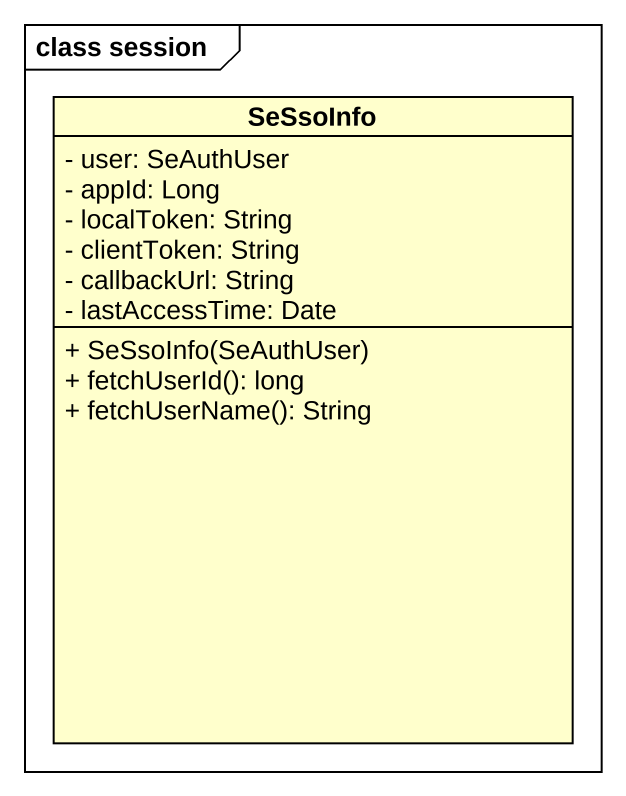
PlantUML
@startuml
mainframe class session
hide circle
hide empty members
skinparam classAttributeIconSize 0
class SeSsoInfo {
  - user: SeAuthUser
  - appId: Long
  - localToken: String
  - clientToken: String
  - callbackUrl: String
  - lastAccessTime: Date
  + SeSsoInfo(SeAuthUser)
  + fetchUserId(): long
  + fetchUserName(): String
}
@enduml
